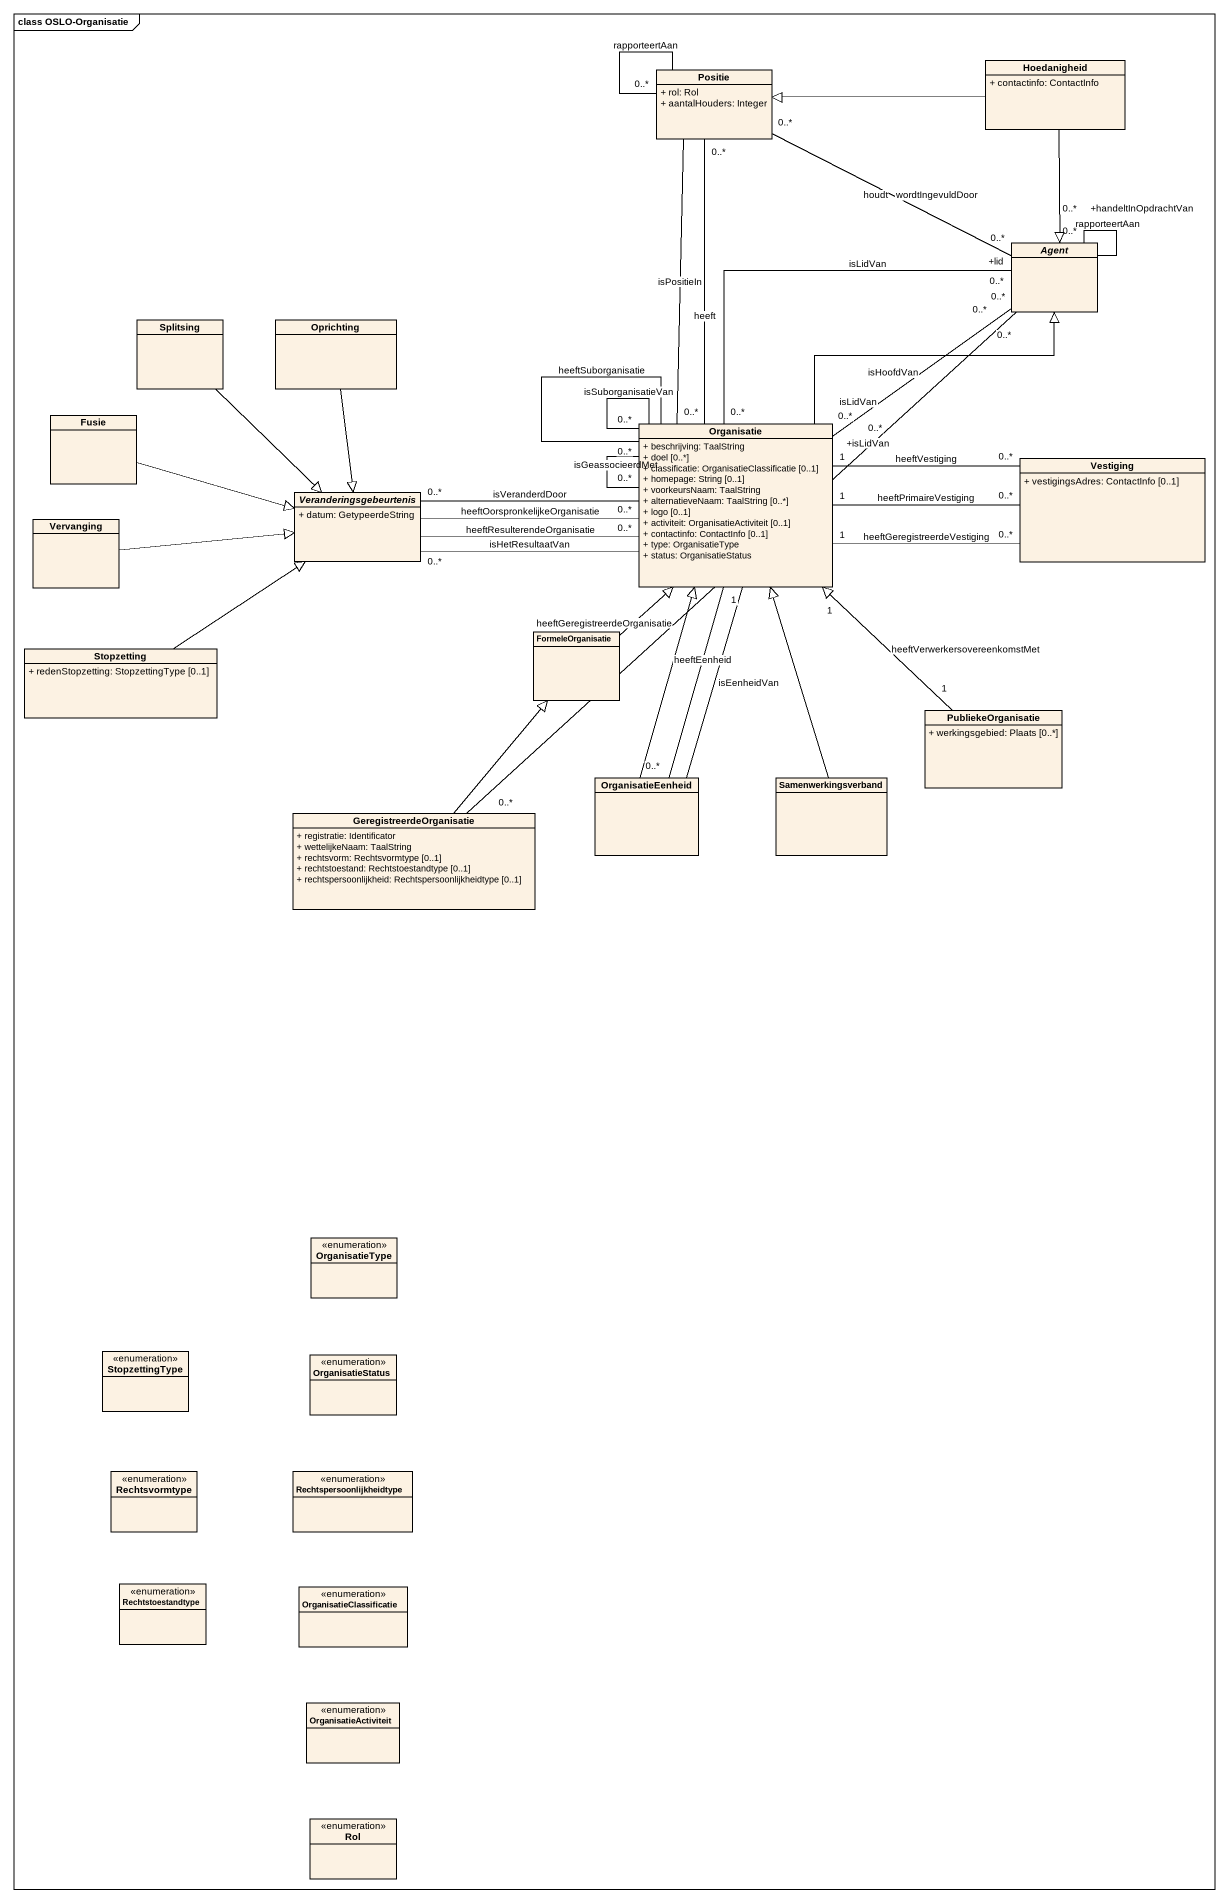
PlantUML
@startuml
mainframe class OSLO-Organisatie
hide circle
hide empty members
skinparam classAttributeIconSize 0
class Positie {
  + rol: Rol
  + aantalHouders: Integer
}
class Hoedanigheid {
  + contactinfo: ContactInfo
}
abstract class "Agent" as Agent_
class Splitsing
class Oprichting
class Fusie
class Organisatie {
  + beschrijving: TaalString
  + doel [0..*]
  + classificatie: OrganisatieClassificatie [0..1]
  + homepage: String [0..1]
  + voorkeursNaam: TaalString
  + alternatieveNaam: TaalString [0..*]
  + logo [0..1]
  + activiteit: OrganisatieActiviteit [0..1]
  + contactinfo: ContactInfo [0..1]
  + type: OrganisatieType
  + status: OrganisatieStatus
}
class Vestiging {
  + vestigingsAdres: ContactInfo [0..1]
}
abstract class Veranderingsgebeurtenis {
  + datum: GetypeerdeString
}
class Vervanging
class FormeleOrganisatie
class Stopzetting {
  + redenStopzetting: StopzettingType [0..1]
}
class PubliekeOrganisatie {
  + werkingsgebied: Plaats [0..*]
}
class OrganisatieEenheid
class Samenwerkingsverband
class GeregistreerdeOrganisatie {
  + registratie: Identificator
  + wettelijkeNaam: TaalString
  + rechtsvorm: Rechtsvormtype [0..1]
  + rechtstoestand: Rechtstoestandtype [0..1]
  + rechtspersoonlijkheid: Rechtspersoonlijkheidtype [0..1]
}
enum OrganisatieType
enum StopzettingType
enum OrganisatieStatus
enum Rechtsvormtype
enum Rechtspersoonlijkheidtype
enum Rechtstoestandtype
enum OrganisatieClassificatie
enum OrganisatieActiviteit
enum Rol
Positie -- "0..*" Positie : rapporteertAan
Positie -right- Agent_ : wordtIngevuldDoor
Positie -- "0..*" Organisatie : isPositieIn
Hoedanigheid -left-|> Positie
Hoedanigheid --|> Agent_
Agent_ "0..*" -left- "0..*" Positie : houdt
Agent_ -- "0..*" Agent_ : rapporteertAan
Agent_ -- "+handeltInOpdrachtVan\n0..*" Agent_
Agent_ "+lid\n0..*" -- "0..*" Organisatie : isLidVan
Agent_ "0..*" -- "+isLidVan\n0..*" Organisatie : isLidVan
Agent_ "0..*" -- "0..*" Organisatie : isHoofdVan
Agent_ "0..*" -- "0..*" GeregistreerdeOrganisatie : heeftGeregistreerdeOrganisatie
Splitsing --|> Veranderingsgebeurtenis
Oprichting --|> Veranderingsgebeurtenis
Fusie -right-|> Veranderingsgebeurtenis
Organisatie -up- "0..*" Positie : heeft
Organisatie -up-|> Agent_
Organisatie -- "0..*" Organisatie : isSuborganisatieVan
Organisatie -- "0..*" Organisatie : heeftSuborganisatie
Organisatie -- "0..*" Organisatie : isGeassocieerdMet
Organisatie "1" -right- "0..*" Vestiging : heeftVestiging
Organisatie "1" -right- "0..*" Vestiging : heeftGeregistreerdeVestiging
Organisatie "1" -right- "0..*" Vestiging : heeftPrimaireVestiging
Organisatie -left- "0..*" Veranderingsgebeurtenis : isVeranderdDoor
Organisatie -left- "0..*" Veranderingsgebeurtenis : isHetResultaatVan
Organisatie "1" -- "0..*" OrganisatieEenheid : heeftEenheid
Veranderingsgebeurtenis -right- "0..*" Organisatie : heeftOorspronkelijkeOrganisatie
Veranderingsgebeurtenis -right- "0..*" Organisatie : heeftResulterendeOrganisatie
Vervanging -right-|> Veranderingsgebeurtenis
FormeleOrganisatie -up-|> Organisatie
Stopzetting -up-|> Veranderingsgebeurtenis
PubliekeOrganisatie -up-|> Organisatie
PubliekeOrganisatie "1" -up- "1" Organisatie : heeftVerwerkersovereenkomstMet
OrganisatieEenheid -up-|> Organisatie
OrganisatieEenheid -up- Organisatie : isEenheidVan
Samenwerkingsverband -up-|> Organisatie
GeregistreerdeOrganisatie -up-|> FormeleOrganisatie
@enduml
